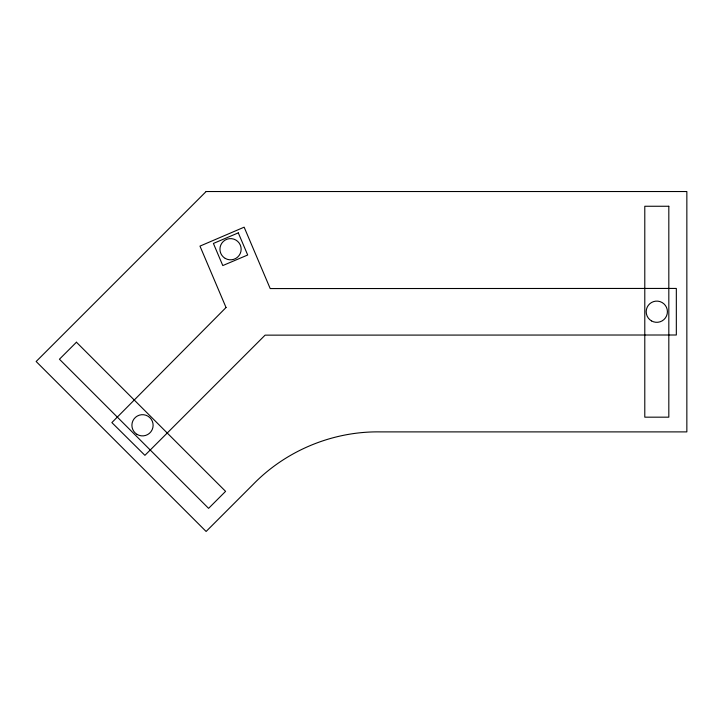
<?xml version="1.0" encoding="UTF-8"?>
<svg xmlns="http://www.w3.org/2000/svg" width="723" height="723" viewBox="0 0 723 723"><rect width="100%" height="100%" fill="white"/><g stroke="black" fill="none" stroke-linecap="round" stroke-linejoin="round"><path stroke-width="1.08" d="M226.037 307.51L111.866 422.584L144.916 455.336L265.097 335.147L676.33 335.002L676.33 288.432L270.203 288.576L244.148 227.176L199.973 246.109L226.037 307.51M206.118 191.532L36.15 361.5L206.118 531.468L252.869 484.69C285.847 450.574 332.914 431.08 380.352 431.893L686.85 431.893L686.85 191.532L206.118 191.532M76.439 342.214L59.44 359.214L208.586 508.359L225.585 491.36L76.439 342.214M238.292 232.869L213.402 243.443L222.792 265.567L247.691 255.002L238.292 232.869M668.82 206.254L644.789 206.254L644.789 417.171L668.82 417.171L668.82 206.254M225.242 258.409A10.619 10.619 0 0 0 241.157 249.218A10.619 10.619 0 0 0 225.242 240.027A10.619 10.619 0 0 0 225.242 258.409M651.495 320.904A10.619 10.619 0 0 0 667.419 311.712A10.619 10.619 0 0 0 651.495 302.521A10.619 10.619 0 0 0 651.495 320.904M137.045 434.387A10.619 10.619 0 0 0 153.122 425.467A10.619 10.619 0 0 0 137.361 416.005A10.619 10.619 0 0 0 137.045 434.387"/></g></svg>
